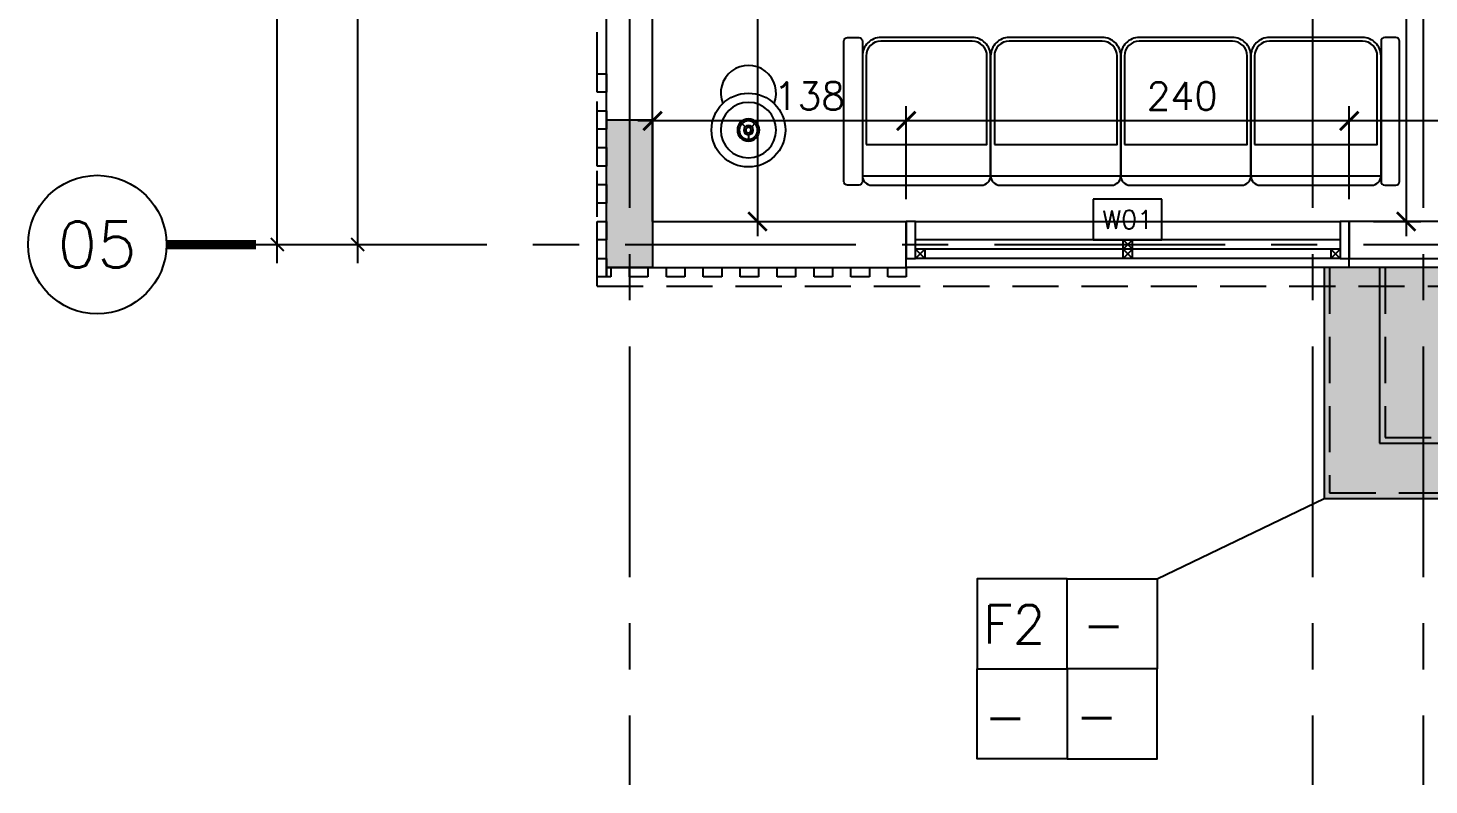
# Model space of a CAD drawing. Header units: centimetres. Extents: x -2093 to 438, y -64 to 4985.
# Drawn here: x -2093 to -1334, y 523 to 933 of the extents above; entities that cross this region are included whole.
import ezdxf
from ezdxf.enums import TextEntityAlignment as Align
from ezdxf.xclip import XClip

# ---------------------------------------------------------------- set-up
doc = ezdxf.new("R2010")
doc.units = ezdxf.units.CM
doc.header["$LTSCALE"] = 100
doc.header["$MEASUREMENT"] = 0
doc.header["$XCLIPFRAME"] = 0
doc.linetypes.add('A0-01 FLOOR PLANS$0$HIDDEN', pattern=[0.375, 0.25, -0.125])
doc.linetypes.add('GRID$0$GRID$0$XREF GRID$0$GRIDS$0$CENTER', pattern=[2, 1.25, -0.25, 0.25, -0.25])
for name, color, linetype in [('$0$SCHEDUALE LINES-01', 2, 'Continuous'), ('$0$SCHEDUALE LINES-02', 8, 'Continuous'), ('A0-01 FLOOR PLANS$0$DIM IN', 1, 'Continuous'), ('A0-01 FLOOR PLANS$0$FURNITURE', 111, 'Continuous'), ('A0-01 FLOOR PLANS$0$HATCH', 8, 'Continuous'), ('A0-01 FLOOR PLANS$0$HIDDEN', 8, 'A0-01 FLOOR PLANS$0$HIDDEN'), ('A0-01 FLOOR PLANS$0$HIDDEN -03', 8, 'A0-01 FLOOR PLANS$0$HIDDEN'), ('A0-01 FLOOR PLANS$0$STAIRS', 4, 'Continuous'), ('A0-01 FLOOR PLANS$0$TEXT-SCHED', 3, 'Continuous'), ('A0-01 FLOOR PLANS$0$WALL-01', 7, 'Continuous'), ('A0-01 FLOOR PLANS$0$WALL-03', 2, 'Continuous'), ('A0-01 FLOOR PLANS$0$WINDOW', 1, 'Continuous'), ('DIM IN', 1, 'Continuous'), ('GRID$0$DIM IN', 1, 'Continuous'), ('GRID$0$XREF GRID', 11, 'GRID$0$GRID$0$XREF GRID$0$GRIDS$0$CENTER'), ('TEXT', 3, 'Continuous'), ('XREF GF COL$0$COLUMN', 6, 'Continuous'), ('XREF GF COL$0$COLUMN HATCH', 201, 'Continuous')]:
    doc.layers.add(name, color=color, linetype=linetype)
doc.styles.add('A0-01 FLOOR PLANS$0$22', font='romans.shx')
doc.styles.add('A0-01 FLOOR PLANS$0$A0-01 GROUND FLOOR PLAN - For Entry modification$0$ROMANS', font='romans')
doc.styles.add('GRID$0$GRID$0$XREF GRID$0$GRIDS$0$18', font='romans.shx', dxfattribs={"width": 0.85, "height": 15})
doc.styles.add('GRID$0$ROMANS', font='romans')
doc.styles.add('ROMANS', font='romans')
doc.dimstyles.new('A0-01 FLOOR PLANS$0$100', dxfattribs={"dimtxt": 15, "dimasz": 10, "dimexe": 8, "dimexo": 12, "dimgap": 6, "dimtad": 1, "dimdec": 0, "dimzin": 0, "dimdsep": 46, "dimtxsty": 'A0-01 FLOOR PLANS$0$22', "dimblk": 'A0-01 FLOOR PLANS$0$_ARCHTICK', "dimcen": 30, "dimdle": 8, "dimclrd": 1, "dimclre": 1, "dimclrt": 2, "dimadec": 0, "dimazin": 0, "dimtfac": 1, "dimtdec": 0, "dimtmove": 2, "dimatfit": 3, "dimldrblk": 'A0-01 FLOOR PLANS$0$_OBLIQUE', "dimfxl": 100, "dimtolj": 1, "dimtzin": 0, "dimarcsym": 0})
doc.dimstyles.new('A0-01 FLOOR PLANS$0$A0-01 GROUND FLOOR PLAN - For Entry modification$0$text', dxfattribs={"dimtxt": 18, "dimasz": 10, "dimexe": 10, "dimexo": 10, "dimgap": -6, "dimtad": 1, "dimtih": 1, "dimtoh": 1, "dimdec": 0, "dimdsep": 46, "dimtxsty": 'A0-01 FLOOR PLANS$0$A0-01 GROUND FLOOR PLAN - For Entry modification$0$ROMANS', "dimblk1": 'A0-01 FLOOR PLANS$0$A0-01 GROUND FLOOR PLAN - For Entry modification$0$_ARCHTICK', "dimblk2": 'A0-01 FLOOR PLANS$0$A0-01 GROUND FLOOR PLAN - For Entry modification$0$_ARCHTICK', "dimsah": 1, "dimcen": 25, "dimdle": 10, "dimse1": 1, "dimse2": 1, "dimsd1": 1, "dimsd2": 1, "dimclrd": 1, "dimclre": 1, "dimclrt": 2, "dimadec": 0, "dimazin": 0, "dimtfac": 1, "dimtdec": 0, "dimtmove": 2, "dimatfit": 3, "dimldrblk": 'A0-01 FLOOR PLANS$0$A0-01 GROUND FLOOR PLAN - For Entry modification$0$_ARCHTICK', "dimfxl": 1, "dimtolj": 1, "dimtzin": 0, "dimarcsym": 0})
doc.dimstyles.new('GRID$0$AS-17-100', dxfattribs={"dimtxt": 14, "dimasz": 7, "dimexe": 10, "dimexo": 25, "dimgap": 6, "dimtad": 1, "dimtoh": 1, "dimdec": 0, "dimdsep": 46, "dimtxsty": 'GRID$0$ROMANS', "dimblk1": 'GRID$0$_ARCHTICK', "dimblk2": 'GRID$0$_ARCHTICK', "dimsah": 1, "dimcen": 25, "dimdle": 10, "dimclrd": 1, "dimclre": 1, "dimclrt": 2, "dimadec": 0, "dimazin": 0, "dimtfac": 1, "dimtdec": 0, "dimtofl": 0, "dimtmove": 2, "dimatfit": 3, "dimldrblk": 'GRID$0$_ARCHTICK', "dimfxl": 1, "dimtolj": 1, "dimtzin": 0, "dimarcsym": 0})

# ---------------------------------------------------------------- blocks, each defined once
blk = doc.blocks.new('A0-01 FLOOR PLANS$0$W02')
at = {"layer": 'A0-01 FLOOR PLANS$0$WINDOW'}
for p, q in [((-1827.5, 660), (-1597.5, 660)), ((-1597.5, 650), (-1827.5, 650)), ((-1715, 640), (-1715, 650)), ((-1710, 650), (-1715, 645)), ((-1715, 650), (-1710, 645)), ((-1710, 640), (-1710, 650)), ((-1597.5, 645), (-1827.5, 645)), ((-1827.5, 645), (-1822.5, 640)), ((-1822.5, 645), (-1827.5, 640)), ((-1597.5, 640), (-1827.5, 640)), ((-1822.5, 645), (-1822.5, 640)), ((-1715, 645), (-1710, 640)), ((-1710, 645), (-1715, 640)), ((-1602.5, 645), (-1597.5, 640)), ((-1597.5, 645), (-1602.5, 640)), ((-1602.5, 645), (-1602.5, 640))]:
    blk.add_line(p, q, dxfattribs=at)
for points in [[(-1832.5, 640), (-1827.5, 640), (-1827.5, 660), (-1832.5, 660)], [(-1597.5, 640), (-1592.5, 640), (-1592.5, 660), (-1597.5, 660)]]:
    blk.add_lwpolyline(points, close=True, dxfattribs=at)
blk = doc.blocks.new('XREF GF COL')
at = {"layer": 'XREF GF COL$0$COLUMN HATCH'}
blk.add_hatch(color=256, dxfattribs=at).paths.add_polyline_path([(-12064.7, 883), (-12089.7, 883), (-12089.7, 803), (-12064.7, 803)])
at = {"layer": 'XREF GF COL$0$COLUMN'}
blk.add_lwpolyline([(-12089.7, 883), (-12064.7, 883), (-12064.7, 803), (-12089.7, 803)], close=True, dxfattribs=at)
blk = doc.blocks.new('GRID$0$_ARCHTICK')
at = {"color": 0, "linetype": 'ByBlock', "const_width": 0.15}
blk.add_lwpolyline([(-0.5, -0.5), (0.5, 0.5)], dxfattribs=at)
blk = doc.blocks.new('*D440')
at = {"layer": 'Defpoints', "color": 0, "transparency": 16777216}
for p in [(-1934.4, 1438), (-1934.4, 815.5), (-1914.76, 815.5)]:
    blk.add_point(p, dxfattribs=at)
at = {"layer": 'GRID$0$DIM IN', "color": 1, "lineweight": -2, "transparency": 16777216}
for p, q in [((-1914.76, 1448), (-1914.76, 805.5)), ((-1909.4, 1438), (-1904.76, 1438)), ((-1909.4, 815.5), (-1904.76, 815.5))]:
    blk.add_line(p, q, dxfattribs=at)
at = {"layer": 'GRID$0$DIM IN', "color": 1, "lineweight": -2, "transparency": 16777216, "xscale": 7, "yscale": 7, "zscale": 7}
for p, rotation in [((-1914.76, 1438), 90), ((-1914.76, 815.5), 270)]:
    blk.add_blockref('GRID$0$_ARCHTICK', p, dxfattribs=dict(at, rotation=rotation))
at = {"layer": 'GRID$0$DIM IN', "color": 2, "transparency": 16777216, "insert": (-1927.76, 1126.75), "char_height": 14, "attachment_point": 5, "rotation": 90, "style": 'GRID$0$ROMANS'}
blk.add_mtext('\\A1;623', dxfattribs=at)
blk = doc.blocks.new('*D441')
at = {"layer": 'Defpoints', "color": 0, "transparency": 16777216}
for p in [(-1992.02, 2696.16), (-1958.3, 2696.16), (-1992.02, 815.5)]:
    blk.add_point(p, dxfattribs=at)
at = {"layer": 'GRID$0$DIM IN', "color": 1, "lineweight": -2, "transparency": 16777216}
for p, q in [((-1958.3, 805.5), (-1958.3, 2706.16)), ((-1967.02, 2696.16), (-1948.3, 2696.16)), ((-1967.02, 815.5), (-1948.3, 815.5))]:
    blk.add_line(p, q, dxfattribs=at)
at = {"layer": 'GRID$0$DIM IN', "color": 1, "lineweight": -2, "transparency": 16777216, "xscale": 7, "yscale": 7, "zscale": 7}
for p, rotation in [((-1958.3, 2696.16), 90), ((-1958.3, 815.5), 270)]:
    blk.add_blockref('GRID$0$_ARCHTICK', p, dxfattribs=dict(at, rotation=rotation))
at = {"layer": 'GRID$0$DIM IN', "color": 2, "transparency": 16777216, "insert": (-1971.3, 1755.83), "char_height": 14, "attachment_point": 5, "rotation": 90, "style": 'GRID$0$ROMANS'}
blk.add_mtext('\\A1;1881', dxfattribs=at)
blk = doc.blocks.new('*D236')
at = {"layer": 'A0-01 FLOOR PLANS$0$TEXT-SCHED', "color": 1, "lineweight": -2, "transparency": 16777216}
for p, q in [((-1479, 840), (-1516.24, 840)), ((-1516.24, 840), (-1516.24, 818)), ((-1479, 818), (-1479, 840)), ((-1516.24, 818), (-1479, 818))]:
    blk.add_line(p, q, dxfattribs=at)
at = {"layer": 'Defpoints', "color": 0, "transparency": 16777216}
blk.add_point((-1497.62, 829), dxfattribs=at)
blk.add_point((-1497.62, 829), dxfattribs=at)
blk.add_point((-1497.62, 829), dxfattribs=at)
at = {"layer": 'A0-01 FLOOR PLANS$0$TEXT-SCHED', "color": 2, "transparency": 16777216, "insert": (-1497.62, 829), "char_height": 8, "width": 47.1429, "attachment_point": 5, "style": 'A0-01 FLOOR PLANS$0$A0-01 GROUND FLOOR PLAN - For Entry modification$0$ROMANS'}
blk.add_mtext('\\A1;{\\H1.25x;W01}', dxfattribs=at)
blk = doc.blocks.new('A0-01 FLOOR PLANS$0$A0-01 GROUND FLOOR PLAN - For Entry modification$0$_ARCHTICK')
at = {"color": 0, "linetype": 'ByBlock', "const_width": 0.15}
blk.add_lwpolyline([(-0.5, -0.5), (0.5, 0.5)], dxfattribs=at)
blk = doc.blocks.new('A0-01 FLOOR PLANS$0$_ARCHTICK')
at = {"color": 0, "linetype": 'ByBlock', "const_width": 0.15}
blk.add_lwpolyline([(-0.5, -0.5), (0.5, 0.5)], dxfattribs=at)
blk = doc.blocks.new('*D266')
at = {"layer": 'A0-01 FLOOR PLANS$0$DIM IN', "color": 1, "lineweight": -2, "transparency": 16777216}
for p, q in [((-1346.67, 1436), (-1346.67, 820)), ((-1364.32, 1428), (-1338.67, 1428)), ((-1364.32, 828), (-1338.67, 828))]:
    blk.add_line(p, q, dxfattribs=at)
at = {"layer": 'Defpoints', "color": 0, "transparency": 16777216}
for p in [(-1376.32, 1428), (-1376.32, 828), (-1346.67, 828)]:
    blk.add_point(p, dxfattribs=at)
at = {"layer": 'A0-01 FLOOR PLANS$0$DIM IN', "color": 1, "lineweight": -2, "transparency": 16777216, "xscale": 10, "yscale": 10, "zscale": 10}
for p, rotation in [((-1346.67, 1428), 90), ((-1346.67, 828), 270)]:
    blk.add_blockref('A0-01 FLOOR PLANS$0$_ARCHTICK', p, dxfattribs=dict(at, rotation=rotation))
at = {"layer": 'A0-01 FLOOR PLANS$0$DIM IN', "color": 2, "transparency": 16777216, "insert": (-1360.17, 1120.25), "char_height": 15, "attachment_point": 5, "rotation": 90, "style": 'A0-01 FLOOR PLANS$0$22'}
blk.add_mtext('\\A1;600', dxfattribs=at)
blk = doc.blocks.new('A0-01 FLOOR PLANS$0$_OBLIQUE')
at = {"color": 0, "linetype": 'ByBlock'}
blk.add_line((-0.5, -0.5), (0.5, 0.5), dxfattribs=at)
blk = doc.blocks.new('*D301')
at = {"layer": 'A0-01 FLOOR PLANS$0$DIM IN', "color": 1, "lineweight": -2, "transparency": 16777216}
for p, q in [((-1698.13, 1186), (-1698.13, 820)), ((-1725.39, 1178), (-1690.13, 1178)), ((-1725.39, 828), (-1690.13, 828))]:
    blk.add_line(p, q, dxfattribs=at)
at = {"layer": 'Defpoints', "color": 0, "transparency": 16777216}
for p in [(-1737.39, 1178), (-1737.39, 828), (-1698.13, 828)]:
    blk.add_point(p, dxfattribs=at)
at = {"layer": 'A0-01 FLOOR PLANS$0$DIM IN', "color": 1, "lineweight": -2, "transparency": 16777216, "xscale": 10, "yscale": 10, "zscale": 10}
for p, rotation in [((-1698.13, 1178), 90), ((-1698.13, 828), 270)]:
    blk.add_blockref('A0-01 FLOOR PLANS$0$_ARCHTICK', p, dxfattribs=dict(at, rotation=rotation))
at = {"layer": 'A0-01 FLOOR PLANS$0$DIM IN', "color": 2, "transparency": 16777216, "insert": (-1711.63, 980.51), "char_height": 15, "attachment_point": 5, "rotation": 90, "style": 'A0-01 FLOOR PLANS$0$22'}
blk.add_mtext('\\A1;350', dxfattribs=at)
blk = doc.blocks.new('A0-01 FLOOR PLANS$0$OUTDOOR')
at = {"layer": 'A0-01 FLOOR PLANS$0$STAIRS'}
for p, q in [((-1391.12, 803), (-1391.12, 678)), ((-1361.12, 803), (-1361.12, 708)), ((-1361.12, 708), (-1144.85, 708)), ((-1391.12, 678), (-1144.85, 678))]:
    blk.add_line(p, q, dxfattribs=at)
at = {"layer": 'A0-01 FLOOR PLANS$0$STAIRS', "color": 8, "linetype": 'A0-01 FLOOR PLANS$0$HIDDEN'}
for p, q in [((-1388.12, 803), (-1388.12, 681)), ((-1358.12, 803), (-1358.12, 711)), ((-1358.12, 711), (-1171.26, 711)), ((-1388.12, 681), (-1171.26, 681))]:
    blk.add_line(p, q, dxfattribs=at)
blk = doc.blocks.new('A0-01 FLOOR PLANS$0$Fur_Light-Table Lamp_D30_01')
for p, q in [((0, 2.5), (0, 5)), ((-3.54, -3.54), (-1.77, -1.77)), ((3.54, -3.54), (1.77, -1.77))]:
    blk.add_line(p, q)
for radius in [15, 6, 5, 2.5, 1.5]:
    blk.add_circle((0, 0), radius)
blk = doc.blocks.new('*D383')
at = {"layer": 'A0-01 FLOOR PLANS$0$DIM IN', "color": 1, "lineweight": -2, "transparency": 16777216}
for p, q in [((-1377.5, 840), (-1377.5, 890.46)), ((-1240, 872.15), (-1240, 890.46)), ((-1232, 882.46), (-1385.5, 882.46))]:
    blk.add_line(p, q, dxfattribs=at)
at = {"layer": 'Defpoints', "color": 0, "transparency": 16777216}
for p in [(-1377.5, 882.46), (-1240, 860.15), (-1377.5, 828)]:
    blk.add_point(p, dxfattribs=at)
at = {"layer": 'A0-01 FLOOR PLANS$0$DIM IN', "color": 1, "lineweight": -2, "transparency": 16777216, "xscale": 10, "yscale": 10, "zscale": 10, "rotation": 180}
blk.add_blockref('A0-01 FLOOR PLANS$0$_ARCHTICK', (-1377.5, 882.46), dxfattribs=at)
at = {"layer": 'A0-01 FLOOR PLANS$0$DIM IN', "color": 1, "lineweight": -2, "transparency": 16777216, "xscale": 10, "yscale": 10, "zscale": 10}
blk.add_blockref('A0-01 FLOOR PLANS$0$_ARCHTICK', (-1240, 882.46), dxfattribs=at)
at = {"layer": 'A0-01 FLOOR PLANS$0$DIM IN', "color": 2, "transparency": 16777216, "insert": (-1263.87, 895.96), "char_height": 15, "attachment_point": 5, "style": 'A0-01 FLOOR PLANS$0$22'}
blk.add_mtext('\\A1;138', dxfattribs=at)
blk = doc.blocks.new('*D384')
at = {"layer": 'A0-01 FLOOR PLANS$0$DIM IN', "color": 1, "lineweight": -2, "transparency": 16777216}
for p, q in [((-1617.5, 840), (-1617.5, 890.46)), ((-1377.5, 840), (-1377.5, 890.46)), ((-1369.5, 882.46), (-1625.5, 882.46))]:
    blk.add_line(p, q, dxfattribs=at)
at = {"layer": 'Defpoints', "color": 0, "transparency": 16777216}
for p in [(-1617.5, 882.46), (-1617.5, 828), (-1377.5, 828)]:
    blk.add_point(p, dxfattribs=at)
at = {"layer": 'A0-01 FLOOR PLANS$0$DIM IN', "color": 1, "lineweight": -2, "transparency": 16777216, "xscale": 10, "yscale": 10, "zscale": 10, "rotation": 180}
blk.add_blockref('A0-01 FLOOR PLANS$0$_ARCHTICK', (-1617.5, 882.46), dxfattribs=at)
at = {"layer": 'A0-01 FLOOR PLANS$0$DIM IN', "color": 1, "lineweight": -2, "transparency": 16777216, "xscale": 10, "yscale": 10, "zscale": 10}
blk.add_blockref('A0-01 FLOOR PLANS$0$_ARCHTICK', (-1377.5, 882.46), dxfattribs=at)
at = {"layer": 'A0-01 FLOOR PLANS$0$DIM IN', "color": 2, "transparency": 16777216, "insert": (-1467.97, 895.96), "char_height": 15, "attachment_point": 5, "style": 'A0-01 FLOOR PLANS$0$22'}
blk.add_mtext('\\A1;240', dxfattribs=at)
blk = doc.blocks.new('*D385')
at = {"layer": 'A0-01 FLOOR PLANS$0$DIM IN', "color": 1, "lineweight": -2, "transparency": 16777216}
for p, q in [((-1755, 872.15), (-1755, 890.46)), ((-1617.5, 840), (-1617.5, 890.46)), ((-1609.5, 882.46), (-1763, 882.46))]:
    blk.add_line(p, q, dxfattribs=at)
at = {"layer": 'Defpoints', "color": 0, "transparency": 16777216}
for p in [(-1755, 882.46), (-1755, 860.15), (-1617.5, 828)]:
    blk.add_point(p, dxfattribs=at)
at = {"layer": 'A0-01 FLOOR PLANS$0$DIM IN', "color": 1, "lineweight": -2, "transparency": 16777216, "xscale": 10, "yscale": 10, "zscale": 10, "rotation": 180}
blk.add_blockref('A0-01 FLOOR PLANS$0$_ARCHTICK', (-1755, 882.46), dxfattribs=at)
at = {"layer": 'A0-01 FLOOR PLANS$0$DIM IN', "color": 1, "lineweight": -2, "transparency": 16777216, "xscale": 10, "yscale": 10, "zscale": 10}
blk.add_blockref('A0-01 FLOOR PLANS$0$_ARCHTICK', (-1617.5, 882.46), dxfattribs=at)
at = {"layer": 'A0-01 FLOOR PLANS$0$DIM IN', "color": 2, "transparency": 16777216, "insert": (-1669.96, 895.96), "char_height": 15, "attachment_point": 5, "style": 'A0-01 FLOOR PLANS$0$22'}
blk.add_mtext('\\A1;138', dxfattribs=at)
blk = doc.blocks.new('GRID')
at = {"layer": 'GRID$0$XREF GRID'}
for p, q in [((-1767.5, 2960.33, 0), (-1767.5, 522.76)), ((-1397.5, 2960.33, 0), (-1397.5, 522.76, 0)), ((-1337.5, 2960.33), (-1337.5, 522.76, 0)), ((-1969.8, 815.5), (-230.24, 815.5))]:
    blk.add_line(p, q, dxfattribs=at)
at = {"layer": 'GRID$0$XREF GRID', "color": 3, "linetype": 'Continuous', "const_width": 5}
blk.add_lwpolyline([(-1969.8, 815.5), (-2018.36, 815.5)], dxfattribs=at)
at = {"layer": 'GRID$0$XREF GRID', "color": 3, "linetype": 'Continuous'}
blk.add_circle((-2055.86, 815.5), 37.5, dxfattribs=at)
at = {"layer": 'GRID$0$XREF GRID', "color": 4, "linetype": 'Continuous', "style": 'GRID$0$GRID$0$XREF GRID$0$GRIDS$0$18'}
blk.add_text('05', height=25, dxfattribs=at).set_placement((-2055.86, 815.5), align=Align.MIDDLE)
at = {"layer": 'GRID$0$DIM IN'}
for base, p1, p2, picture, middle in [((-1958.3, 2696.16), (-1992.02, 815.5), (-1992.02, 2696.16), '*D441', (-1971.3, 1755.83)), ((-1914.75702633, 815.5), (-1934.39588829, 1438), (-1934.39588829, 815.5), '*D440', (-1927.75702633, 1126.75))]:
    dim = blk.add_linear_dim(base=base, p1=p1, p2=p2, angle=90, dimstyle='GRID$0$AS-17-100', dxfattribs=at)
    dim.commit()
    dim.dimension.update_dxf_attribs({"geometry": picture, "text_midpoint": middle})
blk = doc.blocks.new('A0-01 FLOOR PLANS')
at = {"layer": 'A0-01 FLOOR PLANS$0$HATCH'}
h = blk.add_hatch(dxfattribs=at)
h.set_pattern_fill('DOTS', color=8, scale=50)
h.paths.add_polyline_path([(-1391.12, 803), (-985, 803), (-985, 763), (-922, 763), (-922, 678), (-1391.12, 678)])
at = {"layer": 'A0-01 FLOOR PLANS$0$FURNITURE'}
for points in [[(-1643.3, 847.65), (-1649.3, 847.65, -0.414214), (-1651.3, 849.65), (-1651.3, 925.65, -0.414214), (-1649.3, 927.65), (-1643.3, 927.65, -0.414214), (-1641.3, 925.65), (-1641.3, 849.65, -0.414214)], [(-1358.3, 847.65), (-1352.3, 847.65, 0.414214), (-1350.3, 849.65), (-1350.3, 925.65, 0.414214), (-1352.3, 927.65), (-1358.3, 927.65, 0.414214), (-1360.3, 925.65), (-1360.3, 849.65, 0.414214)], [(-1639.3, 869.65), (-1573.8, 869.65), (-1573.8, 917.65, 0.414214), (-1581.8, 925.65), (-1631.3, 925.65, 0.414214), (-1639.3, 917.65)], [(-1569.8, 869.65), (-1503.3, 869.65), (-1503.3, 917.65, 0.414214), (-1511.3, 925.65), (-1561.8, 925.65, 0.414214), (-1569.8, 917.65)], [(-1499.3, 869.65), (-1432.8, 869.65), (-1432.8, 917.65, 0.414214), (-1440.8, 925.65), (-1491.3, 925.65, 0.414214), (-1499.3, 917.65)], [(-1428.8, 869.65), (-1362.3, 869.65), (-1362.3, 917.65, 0.414214), (-1370.3, 925.65), (-1420.8, 925.65, 0.414214), (-1428.8, 917.65)]]:
    blk.add_lwpolyline(points, format="xyb", close=True, dxfattribs=at)
for points in [[(-1641.3, 852.65, 0.414214), (-1636.3, 847.65), (-1576.8, 847.65, 0.414214), (-1571.8, 852.65), (-1571.8, 917.65, 0.414214), (-1581.8, 927.65), (-1631.3, 927.65, 0.414214), (-1641.3, 917.65), (-1641.3, 852.65), (-1571.8, 852.65)], [(-1571.8, 852.65, 0.414214), (-1566.8, 847.65), (-1506.3, 847.65, 0.414214), (-1501.3, 852.65), (-1501.3, 917.65, 0.414214), (-1511.3, 927.65), (-1561.8, 927.65, 0.414214), (-1571.8, 917.65), (-1571.8, 852.65), (-1501.3, 852.65)], [(-1501.3, 852.65, 0.414214), (-1496.3, 847.65), (-1435.8, 847.65, 0.414214), (-1430.8, 852.65), (-1430.8, 917.65, 0.414214), (-1440.8, 927.65), (-1491.3, 927.65, 0.414214), (-1501.3, 917.65), (-1501.3, 852.65), (-1430.8, 852.65)], [(-1430.8, 852.65, 0.414214), (-1425.8, 847.65), (-1365.3, 847.65, 0.414214), (-1360.3, 852.65), (-1360.3, 917.65, 0.414214), (-1370.3, 927.65), (-1420.8, 927.65, 0.414214), (-1430.8, 917.65), (-1430.8, 852.65), (-1360.3, 852.65)]]:
    blk.add_lwpolyline(points, format="xyb", dxfattribs=at)
blk.add_circle((-1703.03, 877.51), 20, dxfattribs=at)
blk.add_arc((-1703.03, 897.51), 15, 337.97569, 202.02431, dxfattribs=at)
at = {"layer": 'A0-01 FLOOR PLANS$0$HIDDEN'}
for points in [[(-1780, 908), (-1780, 898), (-1785, 898), (-1785, 908)], [(-1780, 888), (-1780, 878), (-1785, 878), (-1785, 888)], [(-1780, 868), (-1780, 858), (-1785, 858), (-1785, 868)], [(-1780, 848), (-1780, 838), (-1785, 838), (-1785, 848)], [(-1780, 828), (-1780, 818), (-1785, 818), (-1785, 828)], [(-1780, 808), (-1780, 798), (-1785, 798), (-1785, 808)], [(-1780, 803), (-1777.5, 803), (-1777.5, 798), (-1780, 798)], [(-1767.5, 803), (-1757.5, 803), (-1757.5, 798), (-1767.5, 798)], [(-1747.5, 803), (-1737.5, 803), (-1737.5, 798), (-1747.5, 798)], [(-1727.5, 803), (-1717.5, 803), (-1717.5, 798), (-1727.5, 798)], [(-1707.5, 803), (-1697.5, 803), (-1697.5, 798), (-1707.5, 798)], [(-1687.5, 803), (-1677.5, 803), (-1677.5, 798), (-1687.5, 798)], [(-1667.5, 803), (-1657.5, 803), (-1657.5, 798), (-1667.5, 798)], [(-1647.5, 803), (-1637.5, 803), (-1637.5, 798), (-1647.5, 798)], [(-1627.5, 803), (-1617.5, 803), (-1617.5, 798), (-1627.5, 798)]]:
    blk.add_lwpolyline(points, close=True, dxfattribs=at)
at = {"layer": 'A0-01 FLOOR PLANS$0$HIDDEN -03'}
for q in [(-1785, 2713), (-990, 793)]:
    blk.add_line((-1785, 793), q, dxfattribs=at)
at = {"layer": 'A0-01 FLOOR PLANS$0$WALL-01'}
for p, q in [((-1780, 803), (-1780, 1178)), ((-1755, 828), (-1755, 1178)), ((-1755, 828), (-1617.5, 828)), ((-1617.5, 803), (-1617.5, 828)), ((-1300, 828), (-1377.5, 828)), ((-1377.5, 828), (-1377.5, 808)), ((-1377.5, 808), (-1300, 808)), ((-1780, 803), (-1617.5, 803))]:
    blk.add_line(p, q, dxfattribs=at)
at = {"layer": 'A0-01 FLOOR PLANS$0$WALL-03'}
for p, q in [((-1377.5, 803), (-1377.5, 808)), ((-1377.5, 803), (-1617.5, 803)), ((-1300, 803), (-1377.5, 803))]:
    blk.add_line(p, q, dxfattribs=at)
at = {"layer": 'A0-01 FLOOR PLANS$0$FURNITURE', "xscale": -1, "rotation": 180}
blk.add_blockref('A0-01 FLOOR PLANS$0$Fur_Light-Table Lamp_D30_01', (-1703.03, 877.51), dxfattribs=at)
at = {"layer": 'A0-01 FLOOR PLANS$0$STAIRS'}
blk.add_blockref('A0-01 FLOOR PLANS$0$OUTDOOR', (0, 0), dxfattribs=at)
at = {"layer": 'A0-01 FLOOR PLANS$0$WALL-01'}
blk.add_blockref('GRID', (0, 0), dxfattribs=at)
at = {"layer": 'A0-01 FLOOR PLANS$0$WINDOW'}
for name, p in [('XREF GF COL', (10309.7, 0)), ('A0-01 FLOOR PLANS$0$W02', (215, 168))]:
    blk.add_blockref(name, p, dxfattribs=at)
at = {"layer": 'A0-01 FLOOR PLANS$0$DIM IN'}
for base, p1, p2, picture, middle in [((-1346.67, 828), (-1376.32, 1428), (-1376.32, 828), '*D266', (-1360.17, 1120.25)), ((-1698.13, 828), (-1737.39, 1178), (-1737.39, 828), '*D301', (-1711.63, 980.51))]:
    dim = blk.add_linear_dim(base=base, p1=p1, p2=p2, angle=90, dimstyle='A0-01 FLOOR PLANS$0$100', override={"dimfxl": 0.075}, dxfattribs=at)
    dim.commit()
    dim.dimension.update_dxf_attribs({"geometry": picture, "text_midpoint": middle, "dimtype": 128})
for base, p1, p2, picture, middle in [((-1755, 882.46215778), (-1617.5, 828), (-1755, 860.15277061), '*D385', (-1669.96472749, 895.96215778)), ((-1617.5, 882.46), (-1377.5, 828), (-1617.5, 828), '*D384', (-1467.97, 895.96)), ((-1377.5, 882.46215778), (-1240, 860.15277061), (-1377.5, 828), '*D383', (-1263.87045682, 895.96215778))]:
    dim = blk.add_linear_dim(base=base, p1=p1, p2=p2, dimstyle='A0-01 FLOOR PLANS$0$100', override={"dimfxl": 0.075}, dxfattribs=at)
    dim.commit()
    dim.dimension.update_dxf_attribs({"geometry": picture, "text_midpoint": middle, "dimtype": 128})
at = {"layer": 'A0-01 FLOOR PLANS$0$TEXT-SCHED'}
dim = blk.add_linear_dim(base=(-1497.62, 829), p1=(-1497.62, 829), p2=(-1497.62, 829), text='{\\H1.25x;W01}', dimstyle='A0-01 FLOOR PLANS$0$A0-01 GROUND FLOOR PLAN - For Entry modification$0$text', override={"dimtxt": 8, "dimgap": -6, "dimclrt": 2}, dxfattribs=at)
dim.commit()
dim.dimension.update_dxf_attribs({"geometry": '*D236', "text_midpoint": (-1497.62, 829), "dimtype": 128})

msp = doc.modelspace()

# ---------------------------------------------------------------- linework, layer by layer
at = {"layer": '$0$SCHEDUALE LINES-01', "elevation": 0}
for points in [[(-1530.32, 634.48), (-1579.07, 634.48), (-1579.07, 585.73), (-1530.32, 585.73)], [(-1530.32, 634.48), (-1481.56, 634.48), (-1481.56, 585.73), (-1530.32, 585.73)], [(-1530.32, 536.97), (-1579.07, 536.97), (-1579.07, 585.73), (-1530.32, 585.73)], [(-1530.32, 536.97), (-1481.56, 536.97), (-1481.56, 585.73), (-1530.32, 585.73)]]:
    msp.add_lwpolyline(points, close=True, dxfattribs=at)
at = {"layer": '$0$SCHEDUALE LINES-02', "color": 240, "true_color": 0xed1f24}
msp.add_line((-1481.56, 634.48, 0), (-1391.12, 678), dxfattribs=at)

# ---------------------------------------------------------------- block references
at = {"layer": 'DIM IN'}
ref = msp.add_blockref('A0-01 FLOOR PLANS', (0, 0), dxfattribs=at)
XClip(ref).set_block_clipping_path([(-2776.1374472706, -63.5198747971), (-25.2799057033, 3544.9387921137)])

# ---------------------------------------------------------------- texts
at = {"layer": 'TEXT', "style": 'ROMANS'}
for s, p in [('F2', (-1575.93, 599.38, 0)), ('-', (-1522.18, 599.58, 0)), ('-', (-1575.4, 549.62, 0)), ('-', (-1525.88, 550.05, 0))]:
    msp.add_text(s, height=20.8, dxfattribs=at).set_placement(p)

doc.saveas('drawing.dxf')
